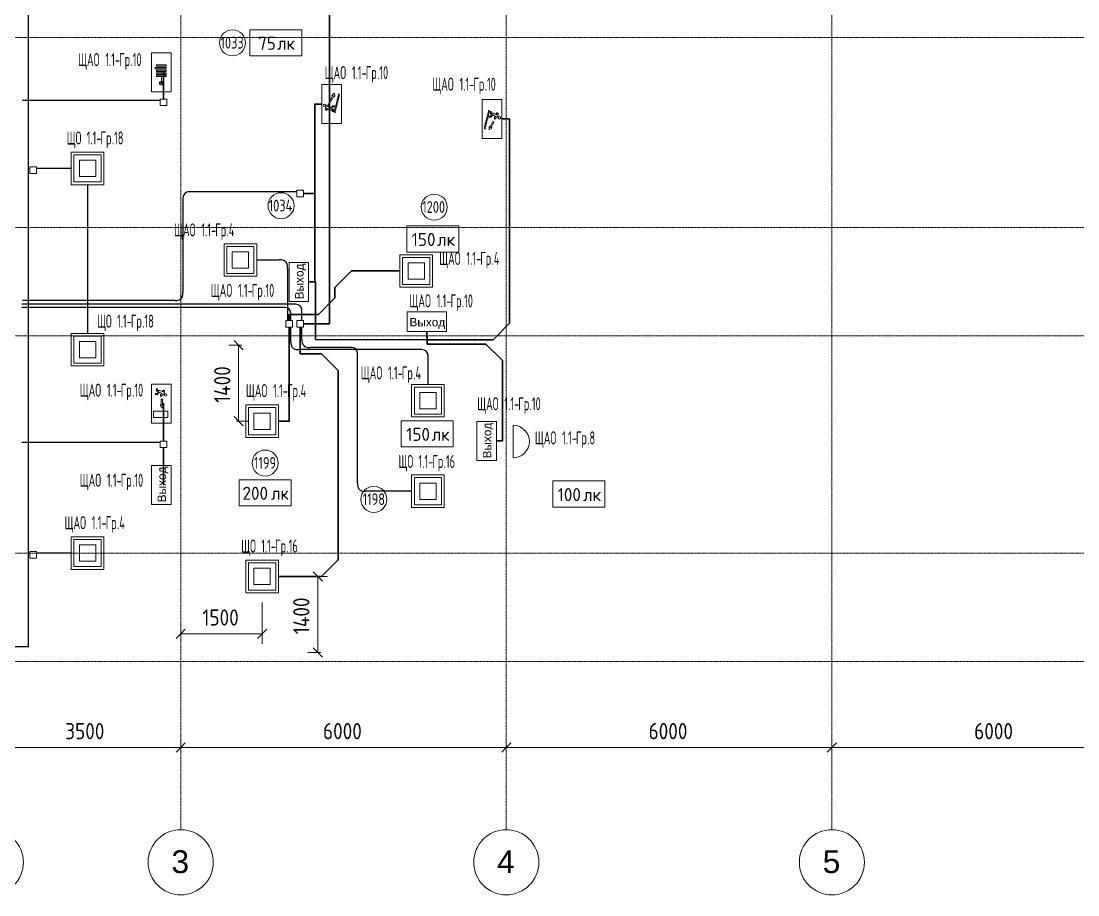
# Model space of a CAD drawing. Header units: millimetres. Extents: x -4730 to 98194, y -4296 to 93388.
# Drawn here: x 6559 to 26033, y -4296 to 11800 of the extents above; entities that cross this region are included whole.
import ezdxf

# ---------------------------------------------------------------- set-up
doc = ezdxf.new("R2010")
doc.units = ezdxf.units.MM
doc.linetypes.add('Линия сетки', pattern=[22.225, 12.7, -3.175, 3.175, -3.175])
for name, color, linetype, lineweight, true_color in [('Кабельные лотки', 5, 'Continuous', 25, 0x0000ff), ('Короба', 7, 'Continuous', 25, 0x008000), ('Линии', 7, 'Continuous', 9, 0x00a600), ('Соединительные детали коробов', 7, 'Continuous', 25, 0x008000), ('Типовые аннотации', 5, 'Continuous', 18, 0x0000ff)]:
    doc.layers.add(name, color=color, linetype=linetype, lineweight=lineweight, true_color=true_color)
for name, color, linetype, lineweight in [('Марки помещений', 7, 'Continuous', 9), ('Марки силовых электроприборов', 7, 'Continuous', 9), ('Оси', 7, 'Continuous', 9), ('Провода', 7, 'Continuous', 35), ('Размеры', 7, 'Continuous', 9), ('Размеры-120', 7, 'Continuous', 9), ('Текстовые примечания', 7, 'Continuous', 9)]:
    doc.layers.add(name, color=color, linetype=linetype, lineweight=lineweight)
doc.styles.add('Arial', font='arial.ttf', dxfattribs={"height": 156})
doc.styles.add('Arial_1', font='arial.ttf', dxfattribs={"height": 420})
doc.styles.add('GOST Common', font='GOST_Common.ttf', dxfattribs={"width": 0.6, "height": 240})
doc.styles.add('GOST Common_1', font='GOST_Common.ttf', dxfattribs={"width": 0.9, "height": 300})
doc.styles.add('GOST Common_2', font='GOST_Common.ttf', dxfattribs={"height": 240})
doc.styles.add('GOST Common_3', font='GOST_Common.ttf', dxfattribs={"width": 0.8, "height": 216})
doc.dimstyles.new('ADSK_Проверочный', dxfattribs={"dimscale": 304.8, "dimtxt": 301.714499, "dimasz": 0.556693, "dimexe": 0.590551, "dimexo": 0.590551, "dimgap": 0.19685, "dimtad": 1, "dimdec": 3, "dimrnd": 0.001, "dimdsep": 46, "dimtxsty": 'GOST Common_1', "dimblk1": 'OBLIQUE', "dimblk2": 'OBLIQUE', "dimsah": 1, "dimcen": 0.09, "dimazin": 0, "dimtfac": 1, "dimtdec": 4, "dimtix": 1, "dimtmove": 0, "dimatfit": 3, "dimfxl": 1, "dimtvp": 1, "dimtolj": 1, "dimtzin": 0, "dimarcsym": 2})

# ---------------------------------------------------------------- blocks, each defined once
blk = doc.blocks.new('M_Короб_ отвод - Плоский торец - ПВХ - Стандартная-2386742-1-й этаж')
at = {"layer": 'Соединительные детали коробов'}
for p, q in [((0, 111.95), (0, 150.05)), ((-150.05, 0), (-111.95, 0))]:
    blk.add_line(p, q, dxfattribs=at)
blk.add_arc((-111.95, 111.95), 111.95, 270, 0, dxfattribs=at)
blk = doc.blocks.new('Ось сетки - Заголовок сетки - Окружность 5 мм-1145995-1-й этаж')
at = {"layer": 'Оси'}
blk.add_circle((0, 0), 5, dxfattribs=at)
blk = doc.blocks.new('DIMBLOCK2-1-й этаж')
at = {"layer": 'Размеры-120'}
for p, q in [((6000, -1642), (6000, -1402)), ((6000, -1582), (6085, -1497)), ((9500, -1642), (9500, -1402)), ((9500, -1582), (9585, -1497)), ((6000, -1582), (5915, -1667)), ((6000, -1582), (9500, -1582)), ((6000, -1582), (6000, -1642)), ((9500, -1582), (9415, -1667)), ((9500, -1582), (9500, -1642))]:
    blk.add_line(p, q, dxfattribs=at)
at = {"layer": 'Размеры-120', "color": 0, "insert": (7372, -1130), "char_height": 300, "width": 908.21, "attachment_point": 1, "line_spacing_factor": 1.022761, "style": 'GOST Common_1'}
blk.add_mtext('3500', dxfattribs=at)
blk = doc.blocks.new('_Oblique')
at = {"color": 0, "linetype": 'ByBlock', "lineweight": -2}
blk.add_line((-0.5, -0.5), (0.5, 0.5), dxfattribs=at)
blk = doc.blocks.new('DIMBLOCK3-1-й этаж')
at = {"layer": 'Размеры-120'}
for p, q in [((9500, -1642), (9500, -1402)), ((9500, -1582), (9585, -1497)), ((15500, -1642), (15500, -1402)), ((15500, -1582), (15585, -1497)), ((9500, -1582), (9415, -1667)), ((9500, -1582), (15500, -1582)), ((9500, -1582), (9500, -1642)), ((15500, -1582), (15415, -1667)), ((15500, -1582), (15500, -1642))]:
    blk.add_line(p, q, dxfattribs=at)
at = {"layer": 'Размеры-120', "color": 0, "insert": (12122, -1130), "char_height": 300, "width": 908.21, "attachment_point": 1, "line_spacing_factor": 1.022761, "style": 'GOST Common_1'}
blk.add_mtext('6000', dxfattribs=at)
blk = doc.blocks.new('DIMBLOCK4-1-й этаж')
at = {"layer": 'Размеры-120'}
for p, q in [((15500, -1642), (15500, -1402)), ((15500, -1582), (15585, -1497)), ((21500, -1642), (21500, -1402)), ((21500, -1582), (21585, -1497)), ((15500, -1582), (15415, -1667)), ((15500, -1582), (21500, -1582)), ((15500, -1582), (15500, -1642)), ((21500, -1582), (21415, -1667)), ((21500, -1582), (21500, -1642))]:
    blk.add_line(p, q, dxfattribs=at)
at = {"layer": 'Размеры-120', "color": 0, "insert": (18122, -1130), "char_height": 300, "width": 908.21, "attachment_point": 1, "line_spacing_factor": 1.022761, "style": 'GOST Common_1'}
blk.add_mtext('6000', dxfattribs=at)
blk = doc.blocks.new('DIMBLOCK5-1-й этаж')
at = {"layer": 'Размеры-120'}
for p, q in [((21500, -1642), (21500, -1402)), ((21500, -1582), (21585, -1497)), ((27500, -1642), (27500, -1402)), ((27500, -1582), (27585, -1497)), ((21500, -1582), (21415, -1667)), ((21500, -1582), (27500, -1582)), ((21500, -1582), (21500, -1642)), ((27500, -1582), (27415, -1667)), ((27500, -1582), (27500, -1642))]:
    blk.add_line(p, q, dxfattribs=at)
at = {"layer": 'Размеры-120', "color": 0, "insert": (24122, -1130), "char_height": 300, "width": 908.21, "attachment_point": 1, "line_spacing_factor": 1.022761, "style": 'GOST Common_1'}
blk.add_mtext('6000', dxfattribs=at)
blk = doc.blocks.new('ADSK_Марка_Помещение_1_ГОСТ21-501-2011 - Номер-85995-1-й этаж')
at = {"layer": 'Марки помещений'}
blk.add_circle((0, 0), 2, dxfattribs=at)
blk = doc.blocks.new('DIMBLOCK125-1-й этаж')
at = {"layer": 'Размеры-120'}
for p, q in [((11000, 1092), (11000, 331)), ((11000, 511), (11000, 1092)), ((9500, 451), (9500, 691)), ((9500, 511), (9585, 596)), ((11000, 511), (11085, 596)), ((9500, 511), (9415, 426)), ((9500, 511), (11000, 511)), ((9500, 511), (9500, 451)), ((11000, 511), (10915, 426))]:
    blk.add_line(p, q, dxfattribs=at)
at = {"layer": 'Размеры-120', "color": 0, "insert": (9900, 963), "char_height": 300, "width": 840.71, "attachment_point": 1, "line_spacing_factor": 1.022761, "style": 'GOST Common_1'}
blk.add_mtext('1500', dxfattribs=at)
blk = doc.blocks.new('DIMBLOCK126-1-й этаж')
at = {"layer": 'Размеры-120'}
for p, q in [((10567, 5830), (10482, 5915)), ((10627, 5830), (10387, 5830)), ((10567, 4430), (10567, 5830)), ((10567, 5830), (10651, 5745)), ((10567, 5830), (10627, 5830)), ((10567, 4430), (10482, 4515)), ((10525, 4430), (10747, 4430)), ((10567, 4430), (10525, 4430)), ((10567, 4430), (10651, 4345))]:
    blk.add_line(p, q, dxfattribs=at)
at = {"layer": 'Размеры-120', "color": 0, "insert": (10115, 4767), "char_height": 300, "width": 871.39, "attachment_point": 1, "rotation": 90, "line_spacing_factor": 1.022761, "style": 'GOST Common_1'}
blk.add_mtext('1400', dxfattribs=at)
blk = doc.blocks.new('DIMBLOCK127-1-й этаж')
at = {"layer": 'Размеры-120'}
for p, q in [((11480, 1570), (12205, 1570)), ((12025, 1570), (11480, 1570)), ((12025, 1570), (11940, 1655)), ((12025, 170), (12025, 1570)), ((12025, 1570), (12110, 1485)), ((12025, 170), (11940, 255)), ((12085, 170), (11845, 170)), ((12025, 170), (12110, 85)), ((12025, 170), (12085, 170))]:
    blk.add_line(p, q, dxfattribs=at)
at = {"layer": 'Размеры-120', "color": 0, "insert": (11573, 507), "char_height": 300, "width": 871.39, "attachment_point": 1, "rotation": 90, "line_spacing_factor": 1.022761, "style": 'GOST Common_1'}
blk.add_mtext('1400', dxfattribs=at)
blk = doc.blocks.new('Морка помещения_освещённость_ - Морка помещения_освещённость_-1484368-1-й этаж')
at = {"layer": 'Марки помещений', "color": 190, "true_color": 0x8000ff}
for p, q in [((-4, 0), (-4, 4)), ((-4, 4), (4, 4)), ((4, 4), (4, 0)), ((4, 0), (-4, 0))]:
    blk.add_line(p, q, dxfattribs=at)

msp = doc.modelspace()

# ---------------------------------------------------------------- linework, layer by layer
at = {"layer": 'Кабельные лотки'}
for p, q in [((6695.0021, 278.1437), (6695.0021, 43288.1437)), ((6395.0021, 278.1437), (6695.0021, 278.1437))]:
    msp.add_line(p, q, dxfattribs=at)
at = {"layer": 'Короба'}
for p, q in [((9122.9094, 10335.1125), (6582.9094, 10335.1125)), ((7487.5, 9087.0899), (6840.798, 9087.0899)), ((7785, 8789.5899), (7785, 6044.5899)), ((11641.9998, 8656.5406), (9692.0498, 8656.5406)), ((9541.9998, 8506.4906), (9541.9998, 6806.5906)), ((10899.764, 7400), (11318.45, 7400)), ((11468.5, 7249.95), (11468.5, 6285.0406)), ((9391.9498, 6656.5406), (6582.9094, 6656.5406)), ((11583.4498, 6585.0406), (6573.4998, 6585.0406)), ((11381.45, 6525.0406), (6573.4998, 6525.0406)), ((11733.4998, 6285.0406), (11733.4998, 6434.9906)), ((11531.5, 6285.0406), (11531.5, 6374.9906)), ((11531.5, 5900.05), (11531.5, 6165.0406)), ((11733.4998, 5940.05), (11733.4998, 6165.0406)), ((13907.6383, 5750), (11681.55, 5750)), ((12610.1383, 5790), (11883.5498, 5790)), ((12760.1883, 3290.05), (12760.1883, 5639.95)), ((14057.6883, 5105.6798), (14057.6883, 5599.95)), ((9122.9094, 4035.1125), (6573.4998, 4035.1125)), ((13760.1883, 3140), (12910.2383, 3140)), ((7487.5, 2000), (6840.798, 2000))]:
    msp.add_line(p, q, dxfattribs=at)
at = {"layer": 'Линии', "color": 96, "true_color": 0x008000}
for p, q in [((16355.4244, 3328.1798), (16355.4244, 2848.1798)), ((17315.4244, 3328.1798), (16355.4244, 3328.1798)), ((17315.4244, 2848.1798), (17315.4244, 3328.1798)), ((16355.4244, 2848.1798), (17315.4244, 2848.1798))]:
    msp.add_line(p, q, dxfattribs=at)
at = {"layer": 'Оси', "linetype": 'Линия сетки'}
for p, q in [((9500, 93388.3703), (9500, -3096.3487)), ((15500, 93388.3703), (15500, -3096.3487)), ((21500, 93388.3703), (21500, -3096.3487)), ((98194.2682, 11500), (-3530.0173, 11500)), ((98194.2682, 8000), (-3530.0173, 8000)), ((98194.2682, 6000), (-3530.0173, 6000)), ((98194.2682, 2000), (-3530.0173, 2000)), ((98194.2682, 0), (-3530.0173, 0))]:
    msp.add_line(p, q, dxfattribs=at)
at = {"layer": 'Провода'}
msp.add_line((15416.7452, 9997.2789), (15542.5943, 10000), dxfattribs=at)
at = {"layer": 'Провода', "flags": 128}
for points in [[(13540, 12600), (12547.064, 12600), (12242.264, 12295.2), (12242.264, 6225.0426), (11761.9998, 6225.0408)], [(9182.9089, 10363.6125), (9182.9046, 10860), (9182.9046, 10494.9821)], [(12103.2548, 10271.9379), (11970, 10271.9379), (11970, 8625.0426), (11761.9998, 8625.041)], [(14037.6924, 6083.2548), (14040, 5930), (15255.2, 5930), (15560, 6234.8), (15560, 10000), (15416.7452, 9997.2219)], [(11856.7452, 6998.0621), (11970, 7000), (11970, 8625.0426), (11761.9998, 8625.041)], [(13540, 7197.0899), (12647.064, 7197.0899), (12342.264, 6892.2899), (12342.264, 6701.8899), (12037.464, 6397.0899), (11499.9952, 6397.0899), (11499.9983, 6285.0406)], [(11980.8114, 5934.8406), (11980.8114, 7000), (11856.7452, 6997.9526)], [(11300, 1570), (12097.464, 1570), (12402.264, 1874.8), (12402.264, 5365.2), (12097.464, 5670), (11702.264, 5670), (11702.0284, 6165.0406)], [(11300, 4430), (11499.9952, 4430), (11499.9998, 6165.0406)], [(14037.6924, 6083.2548), (14040, 5930), (11980.8114, 5934.8406)], [(15316.7452, 4066.2419), (15430, 4068.1798), (15430, 5545.2), (15125.2, 5850), (14040, 5850), (14036.732, 6083.2548)], [(9182.909, 4063.6125), (9182.9046, 4760), (9182.9046, 4394.9821)], [(9182.909, 3943.6125), (9182.9046, 3260), (9182.9046, 3614.982)]]:
    msp.add_lwpolyline(points, dxfattribs=at)
at = {"layer": 'Типовые аннотации', "color": 1, "true_color": 0xff0000}
for p, q in [((8961.7452, 11214.9821), (9321.7452, 11214.9821)), ((8961.7452, 10494.9821), (8961.7452, 11214.9821)), ((9321.7452, 11214.9821), (9321.7452, 10494.9821)), ((9030.847, 10921.8665), (9030.847, 10945.8665)), ((9030.847, 10945.8665), (9234.847, 10945.8665)), ((9234.847, 10921.8665), (9030.847, 10921.8665)), ((9054.847, 10969.8665), (9054.847, 10993.8665)), ((9054.847, 10993.8665), (9234.847, 10993.8665)), ((9234.847, 10969.8665), (9054.847, 10969.8665)), ((9234.847, 10993.8665), (9234.847, 10969.8665)), ((9234.847, 10945.8665), (9234.847, 10921.8665)), ((9054.847, 10873.8665), (9054.847, 10897.8665)), ((9054.847, 10897.8665), (9234.847, 10897.8665)), ((9234.847, 10873.8665), (9054.847, 10873.8665)), ((9054.847, 10825.8665), (9054.847, 10849.8665)), ((9054.847, 10849.8665), (9234.847, 10849.8665)), ((9234.847, 10825.8665), (9054.847, 10825.8665)), ((9054.847, 10777.8665), (9054.847, 10801.8665)), ((9054.847, 10801.8665), (9234.847, 10801.8665)), ((9234.847, 10777.8665), (9054.847, 10777.8665)), ((9144.847, 10777.8665), (9144.847, 10657.8665)), ((9234.847, 10897.8665), (9234.847, 10873.8665)), ((9234.847, 10849.8665), (9234.847, 10825.8665)), ((9234.847, 10801.8665), (9234.847, 10777.8665)), ((9119.3912, 10683.3224), (9144.847, 10657.8665)), ((9119.3912, 10632.4107), (9144.847, 10657.8665)), ((9144.847, 10657.8665), (9170.3029, 10683.3224)), ((9144.847, 10657.8665), (9170.3029, 10632.4107)), ((9321.7452, 10494.9821), (8961.7452, 10494.9821)), ((9122.9094, 10363.6125), (9242.9094, 10363.6125)), ((9122.9094, 10243.6125), (9122.9094, 10363.6125)), ((9242.9094, 10363.6125), (9242.9094, 10243.6125)), ((9242.9094, 10243.6125), (9122.9094, 10243.6125)), ((11641.9998, 8685.0406), (11761.9998, 8685.0406)), ((11641.9998, 8565.0406), (11641.9998, 8685.0406)), ((11761.9998, 8685.0406), (11761.9998, 8565.0406)), ((11761.9998, 8565.0406), (11641.9998, 8565.0406)), ((10300, 7700), (10900, 7700)), ((10300, 7100), (10300, 7700)), ((10350, 7650), (10850, 7650)), ((10350, 7150), (10350, 7650)), ((10850, 7650), (10850, 7150)), ((10900, 7700), (10900, 7100)), ((10450, 7550), (10450, 7250)), ((10750, 7550), (10450, 7550)), ((10750, 7250), (10750, 7550)), ((13540, 7497.0899), (14140, 7497.0899)), ((13540, 6897.0899), (13540, 7497.0899)), ((13590, 7447.0899), (14090, 7447.0899)), ((13590, 6947.0899), (13590, 7447.0899)), ((14090, 7447.0899), (14090, 6947.0899)), ((14140, 7497.0899), (14140, 6897.0899)), ((10450, 7250), (10750, 7250)), ((13690, 7347.0899), (13690, 7047.0899)), ((13990, 7347.0899), (13690, 7347.0899)), ((13990, 7047.0899), (13990, 7347.0899)), ((10900, 7100), (10300, 7100)), ((10850, 7150), (10350, 7150)), ((13690, 7047.0899), (13990, 7047.0899)), ((14140, 6897.0899), (13540, 6897.0899)), ((14090, 6947.0899), (13590, 6947.0899)), ((11440, 6285.0406), (11560, 6285.0406)), ((11440, 6165.0406), (11440, 6285.0406)), ((11560, 6285.0406), (11560, 6165.0406)), ((11560, 6165.0406), (11440, 6165.0406)), ((13755.4244, 5108.1798), (14355.4244, 5108.1798)), ((13755.4244, 4508.1798), (13755.4244, 5108.1798)), ((14355.4244, 5108.1798), (14355.4244, 4508.1798)), ((13805.4244, 5058.1798), (14305.4244, 5058.1798)), ((13805.4244, 4558.1798), (13805.4244, 5058.1798)), ((13905.4244, 4958.1798), (13905.4244, 4658.1798)), ((14205.4244, 4958.1798), (13905.4244, 4958.1798)), ((14205.4244, 4658.1798), (14205.4244, 4958.1798)), ((14305.4244, 5058.1798), (14305.4244, 4558.1798)), ((10700, 4730), (11300, 4730)), ((10700, 4130), (10700, 4730)), ((10750, 4680), (11250, 4680)), ((10750, 4180), (10750, 4680)), ((11250, 4680), (11250, 4180)), ((11300, 4730), (11300, 4130)), ((10850, 4580), (10850, 4280)), ((11150, 4580), (10850, 4580)), ((11150, 4280), (11150, 4580)), ((14355.4244, 4508.1798), (13755.4244, 4508.1798)), ((14305.4244, 4558.1798), (13805.4244, 4558.1798)), ((13905.4244, 4658.1798), (14205.4244, 4658.1798)), ((15625, 4355), (15625, 3755)), ((11300, 4130), (10700, 4130)), ((11250, 4180), (10750, 4180)), ((10850, 4280), (11150, 4280)), ((9122.9094, 4063.6125), (9242.9094, 4063.6125)), ((9122.9094, 3943.6125), (9122.9094, 4063.6125)), ((9242.9094, 3943.6125), (9122.9094, 3943.6125)), ((9242.9094, 4063.6125), (9242.9094, 3943.6125)), ((7482.736, 2300), (8082.736, 2300)), ((7482.736, 1700), (7482.736, 2300)), ((7532.736, 2250), (8032.736, 2250)), ((7532.736, 1750), (7532.736, 2250)), ((7632.736, 2150), (7632.736, 1850)), ((7932.736, 2150), (7632.736, 2150)), ((7932.736, 1850), (7932.736, 2150)), ((8032.736, 2250), (8032.736, 1750)), ((8082.736, 2300), (8082.736, 1700)), ((6720.798, 2028.5), (6840.798, 2028.5)), ((6720.798, 1908.5), (6720.798, 2028.5)), ((6840.798, 2028.5), (6840.798, 1908.5)), ((6840.798, 1908.5), (6720.798, 1908.5)), ((7632.736, 1850), (7932.736, 1850)), ((8082.736, 1700), (7482.736, 1700)), ((8032.736, 1750), (7532.736, 1750))]:
    msp.add_line(p, q, dxfattribs=at)
at = {"layer": 'Типовые аннотации', "color": 96, "true_color": 0x008000}
for p, q in [((12103.2548, 9915.0179), (12103.2548, 10635.0179)), ((12103.2548, 10635.0179), (12463.2548, 10635.0179)), ((12463.2548, 10635.0179), (12463.2548, 9915.0179)), ((12304.2427, 10438.4923), (12248.2243, 10332.3701)), ((12248.2243, 10332.3701), (12269.4487, 10321.1664)), ((12269.4487, 10321.1664), (12325.4671, 10427.2887)), ((12295.1315, 10446.9377), (12283.9278, 10425.7133)), ((12283.9278, 10425.7133), (12304.2427, 10438.4923)), ((12335.7613, 10472.4959), (12295.1315, 10446.9377)), ((12325.4671, 10427.2887), (12326.3767, 10403.3059)), ((12326.3767, 10403.3059), (12337.5804, 10424.5304)), ((12337.5804, 10424.5304), (12335.7613, 10472.4959)), ((12383.4762, 10363.0795), (12383.4762, 10315.0795)), ((12395.4762, 10411.0795), (12395.4762, 10363.0795)), ((12395.4762, 10303.0795), (12395.4762, 10351.0795)), ((12407.4762, 10459.0795), (12407.4762, 10411.0795)), ((12407.4762, 10351.0795), (12407.4762, 10399.0795)), ((12419.4762, 10399.0795), (12419.4762, 10459.0795)), ((15056.7452, 10354.9821), (15416.7452, 10354.9821)), ((15056.7452, 9634.9821), (15056.7452, 10354.9821)), ((15416.7452, 10354.9821), (15416.7452, 9634.9821)), ((12167.8076, 10209.4487), (12191.8076, 10251.0179)), ((12167.8076, 10173.4487), (12167.8076, 10209.4487)), ((12198.9845, 10155.4487), (12167.8076, 10173.4487)), ((12248.1614, 10163.0564), (12185.8076, 10199.0564)), ((12185.8076, 10183.841), (12207.9845, 10171.0371)), ((12191.8076, 10251.0179), (12221.8076, 10251.0179)), ((12205.4153, 10233.0179), (12267.7691, 10197.0179)), ((12221.8076, 10251.0179), (12221.8076, 10275.0179)), ((12239.8076, 10275.0179), (12239.8076, 10233.0179)), ((12296.1614, 10163.0564), (12248.1614, 10163.0564)), ((12267.7691, 10197.0179), (12291.7691, 10238.5871)), ((12302.1614, 10220.5871), (12279.3384, 10181.0564)), ((12279.3384, 10181.0564), (12314.1614, 10181.0564)), ((12291.7691, 10238.5871), (12339.7691, 10238.5871)), ((12296.1614, 10127.0564), (12296.1614, 10163.0564)), ((12339.7691, 10220.5871), (12302.1614, 10220.5871)), ((12314.1614, 10181.0564), (12314.1614, 10127.0564)), ((12335.4762, 10171.0795), (12335.4762, 10111.0795)), ((12347.4762, 10219.0795), (12347.4762, 10171.0795)), ((12347.4762, 10111.0795), (12347.4762, 10159.0795)), ((12359.4762, 10267.0795), (12359.4762, 10219.0795)), ((12359.4762, 10159.0795), (12359.4762, 10207.0795)), ((12371.4762, 10315.0795), (12371.4762, 10267.0795)), ((12371.4762, 10207.0795), (12371.4762, 10255.0795)), ((12383.4762, 10255.0795), (12383.4762, 10303.0795)), ((15172.5238, 10158.9204), (15172.5238, 10110.9204)), ((15184.5238, 10098.9204), (15184.5238, 10158.9204)), ((15205.8386, 10088.9436), (15205.8386, 10142.9436)), ((15223.8386, 10142.9436), (15223.8386, 10106.9436)), ((15124.5238, 9966.9204), (15124.5238, 9918.9204)), ((15136.5238, 10014.9204), (15136.5238, 9966.9204)), ((15136.5238, 9906.9204), (15136.5238, 9954.9204)), ((15148.5238, 10062.9204), (15148.5238, 10014.9204)), ((15148.5238, 9954.9204), (15148.5238, 10002.9204)), ((15160.5238, 10110.9204), (15160.5238, 10062.9204)), ((15160.5238, 10002.9204), (15160.5238, 10050.9204)), ((15172.5238, 10050.9204), (15172.5238, 10098.9204)), ((15180.2309, 10049.4129), (15217.8386, 10049.4129)), ((15228.2309, 10031.4129), (15180.2309, 10031.4129)), ((15250.5513, 9948.8336), (15194.5328, 9842.7113)), ((15240.6616, 10088.9436), (15205.8386, 10088.9436)), ((15215.7573, 9831.5076), (15271.7757, 9937.6299)), ((15217.8386, 10049.4129), (15240.6616, 10088.9436)), ((15223.8386, 10106.9436), (15271.8386, 10106.9436)), ((15252.2309, 10072.9821), (15228.2309, 10031.4129)), ((15271.7757, 9937.6299), (15250.5513, 9948.8336)), ((15314.5847, 10036.9821), (15252.2309, 10072.9821)), ((15271.8386, 10106.9436), (15334.1924, 10070.9436)), ((15280.1924, 9994.9821), (15280.1924, 10036.9821)), ((15328.1924, 10018.9821), (15298.1924, 10018.9821)), ((15298.1924, 10018.9821), (15298.1924, 9994.9821)), ((15334.1924, 10086.159), (15312.0155, 10098.9628)), ((15321.0155, 10114.5513), (15352.1924, 10096.5513)), ((15352.1924, 10060.5513), (15328.1924, 10018.9821)), ((15352.1924, 10096.5513), (15352.1924, 10060.5513)), ((12463.2548, 9915.0179), (12103.2548, 9915.0179)), ((15100.5238, 9870.9204), (15100.5238, 9810.9204)), ((15112.5238, 9918.9204), (15112.5238, 9870.9204)), ((15112.5238, 9810.9204), (15112.5238, 9858.9204)), ((15124.5238, 9858.9204), (15124.5238, 9906.9204)), ((15193.6233, 9866.6941), (15182.4196, 9845.4696)), ((15182.4196, 9845.4696), (15184.2387, 9797.5041)), ((15184.2387, 9797.5041), (15224.8685, 9823.0623)), ((15194.5328, 9842.7113), (15193.6233, 9866.6941)), ((15236.0722, 9844.2867), (15215.7573, 9831.5076)), ((15224.8685, 9823.0623), (15236.0722, 9844.2867)), ((15416.7452, 9634.9821), (15056.7452, 9634.9821)), ((11496.7452, 7354.9821), (11856.7452, 7354.9821)), ((11496.7452, 6634.9821), (11496.7452, 7354.9821)), ((11856.7452, 7354.9821), (11856.7452, 6634.9821)), ((11856.7452, 6634.9821), (11496.7452, 6634.9821)), ((13674.9821, 6083.2548), (13674.9821, 6443.2548)), ((13674.9821, 6443.2548), (14394.9821, 6443.2548)), ((14394.9821, 6443.2548), (14394.9821, 6083.2548)), ((14394.9821, 6083.2548), (13674.9821, 6083.2548)), ((8961.7452, 5114.9821), (9321.7452, 5114.9821)), ((8961.7452, 4394.9821), (8961.7452, 5114.9821)), ((9321.7452, 5114.9821), (9321.7452, 4394.9821)), ((9030.0202, 4940.733), (9067.6279, 4940.733)), ((9078.0202, 4922.733), (9030.0202, 4922.733)), ((9055.6279, 4980.2637), (9055.6279, 5034.2637)), ((9090.4509, 4980.2637), (9055.6279, 4980.2637)), ((9067.6279, 4940.733), (9090.4509, 4980.2637)), ((9073.6279, 5034.2637), (9073.6279, 4998.2637)), ((9073.6279, 4998.2637), (9121.6279, 4998.2637)), ((9102.0202, 4964.3022), (9078.0202, 4922.733)), ((9164.374, 4928.3022), (9102.0202, 4964.3022)), ((9121.6279, 4998.2637), (9183.9817, 4962.2637)), ((9129.9817, 4886.3022), (9129.9817, 4928.3022)), ((9177.9817, 4910.3022), (9147.9817, 4910.3022)), ((9147.9817, 4910.3022), (9147.9817, 4886.3022)), ((9183.9817, 4977.4791), (9161.8048, 4990.2829)), ((9170.8048, 5005.8714), (9201.9817, 4987.8714)), ((9201.9817, 4951.8714), (9177.9817, 4910.3022)), ((9201.9817, 4987.8714), (9201.9817, 4951.8714)), ((9139.7977, 4714.461), (9127.7977, 4735.2456)), ((9127.7977, 4735.2456), (9127.7977, 4711.2456)), ((9127.7977, 4711.2456), (9151.7977, 4669.6764)), ((9163.7977, 4834.461), (9139.7977, 4834.461)), ((9139.7977, 4834.461), (9139.7977, 4714.461)), ((9151.7977, 4669.6764), (9175.7977, 4711.2456)), ((9163.7977, 4714.461), (9163.7977, 4834.461)), ((9175.7977, 4735.2456), (9163.7977, 4714.461)), ((9175.7977, 4711.2456), (9175.7977, 4735.2456)), ((9259.594, 4616.359), (8995.594, 4616.359)), ((8995.594, 4616.359), (8995.594, 4496.359)), ((8995.594, 4496.359), (9259.594, 4496.359)), ((9259.594, 4496.359), (9259.594, 4616.359)), ((9321.7452, 4394.9821), (8961.7452, 4394.9821)), ((14956.7452, 4423.1619), (15316.7452, 4423.1619)), ((14956.7452, 3703.1619), (14956.7452, 4423.1619)), ((15316.7452, 4423.1619), (15316.7452, 3703.1619)), ((15316.7452, 3703.1619), (14956.7452, 3703.1619)), ((8961.7452, 3614.982), (9321.7452, 3614.982)), ((8961.7452, 2894.982), (8961.7452, 3614.982)), ((9321.7452, 3614.982), (9321.7452, 2894.982)), ((9321.7452, 2894.982), (8961.7452, 2894.982))]:
    msp.add_line(p, q, dxfattribs=at)
at = {"layer": 'Типовые аннотации'}
for p, q in [((7482.736, 9387.0899), (8082.736, 9387.0899)), ((7482.736, 8787.0899), (7482.736, 9387.0899)), ((8082.736, 9387.0899), (8082.736, 8787.0899)), ((7532.736, 9337.0899), (8032.736, 9337.0899)), ((7532.736, 8837.0899), (7532.736, 9337.0899)), ((7632.736, 9237.0899), (7632.736, 8937.0899)), ((7932.736, 9237.0899), (7632.736, 9237.0899)), ((7932.736, 8937.0899), (7932.736, 9237.0899)), ((8032.736, 9337.0899), (8032.736, 8837.0899)), ((8082.736, 8787.0899), (7482.736, 8787.0899)), ((8032.736, 8837.0899), (7532.736, 8837.0899)), ((7632.736, 8937.0899), (7932.736, 8937.0899)), ((7482.736, 6047.0899), (8082.736, 6047.0899)), ((7482.736, 5447.0899), (7482.736, 6047.0899)), ((8082.736, 6047.0899), (8082.736, 5447.0899)), ((7532.736, 5997.0899), (8032.736, 5997.0899)), ((7532.736, 5497.0899), (7532.736, 5997.0899)), ((7632.736, 5897.0899), (7632.736, 5597.0899)), ((7932.736, 5897.0899), (7632.736, 5897.0899)), ((7932.736, 5597.0899), (7932.736, 5897.0899)), ((8032.736, 5997.0899), (8032.736, 5497.0899)), ((8032.736, 5497.0899), (7532.736, 5497.0899)), ((7632.736, 5597.0899), (7932.736, 5597.0899)), ((8082.736, 5447.0899), (7482.736, 5447.0899)), ((13755.4244, 3440), (14355.4244, 3440)), ((13755.4244, 2840), (13755.4244, 3440)), ((13805.4244, 3390), (14305.4244, 3390)), ((13805.4244, 2890), (13805.4244, 3390)), ((14305.4244, 3390), (14305.4244, 2890)), ((14355.4244, 3440), (14355.4244, 2840)), ((13905.4244, 3290), (13905.4244, 2990)), ((14205.4244, 3290), (13905.4244, 3290)), ((14205.4244, 2990), (14205.4244, 3290)), ((13905.4244, 2990), (14205.4244, 2990)), ((14355.4244, 2840), (13755.4244, 2840)), ((14305.4244, 2890), (13805.4244, 2890)), ((10700, 1870), (11300, 1870)), ((10700, 1270), (10700, 1870)), ((10750, 1820), (11250, 1820)), ((10750, 1320), (10750, 1820)), ((11250, 1820), (11250, 1320)), ((11300, 1870), (11300, 1270)), ((10850, 1720), (10850, 1420)), ((11150, 1720), (10850, 1720)), ((11150, 1420), (11150, 1720)), ((10850, 1420), (11150, 1420)), ((11300, 1270), (10700, 1270)), ((11250, 1320), (10750, 1320))]:
    msp.add_line(p, q, dxfattribs=at)
at = {"layer": 'Типовые аннотации', "color": 16, "true_color": 0x800000}
for p, q in [((6720.798, 9115.5899), (6840.798, 9115.5899)), ((6720.798, 8995.5899), (6720.798, 9115.5899)), ((6840.798, 8995.5899), (6720.798, 8995.5899)), ((6840.798, 9115.5899), (6840.798, 8995.5899)), ((11641.9998, 6285.0406), (11761.9998, 6285.0406)), ((11641.9998, 6165.0406), (11641.9998, 6285.0406)), ((11761.9998, 6285.0406), (11761.9998, 6165.0406)), ((11761.9998, 6165.0406), (11641.9998, 6165.0406))]:
    msp.add_line(p, q, dxfattribs=at)
at = {"layer": 'Типовые аннотации', "color": 1, "true_color": 0xff0000}
msp.add_circle((9144.847, 10657.8665), 36, dxfattribs=at)
at = {"layer": 'Типовые аннотации', "color": 96, "true_color": 0x008000}
for centre in [(12147.2764, 10249.0152), (15372.7236, 10020.9848), (9222.5129, 4912.3049)]:
    msp.add_circle(centre, 24, dxfattribs=at)
at = {"layer": 'Типовые аннотации', "color": 1, "true_color": 0xff0000}
msp.add_arc((15625, 4055), 300, 270, 90, dxfattribs=at)

# ---------------------------------------------------------------- block references
at = {"layer": 'Марки помещений', "xscale": 120, "yscale": 120, "zscale": 120}
for p in [(10454.1447, 11400.2211), (11348.9411, 8399.7014), (14171.9167, 8373.5301), (11055.1243, 3659.1179), (13059.2189, 2990.1827)]:
    msp.add_blockref('ADSK_Марка_Помещение_1_ГОСТ21-501-2011 - Номер-85995-1-й этаж', p, dxfattribs=at)
at = {"layer": 'Марки помещений', "color": 190, "true_color": 0x8000ff, "xscale": 120, "yscale": 120, "zscale": 120}
for p in [(11254.3449, 11160.2211), (14144.8425, 7546.1008), (14043.4454, 3956.1597), (11055.1243, 2870.1137)]:
    msp.add_blockref('Морка помещения_освещённость_ - Морка помещения_освещённость_-1484368-1-й этаж', p, dxfattribs=at)
at = {"layer": 'Оси', "xscale": 120, "yscale": 120, "zscale": 120, "rotation": 180}
for p in [(6000, -3696.3487), (9500, -3696.3487), (15500, -3696.3487), (21500, -3696.3487)]:
    msp.add_blockref('Ось сетки - Заголовок сетки - Окружность 5 мм-1145995-1-й этаж', p, dxfattribs=at)
at = {"layer": 'Соединительные детали коробов'}
for p, rotation in [((9541.9998, 8656.5406), 180), ((11468.5, 7400), 90), ((11531.5, 6525.0406), 90), ((11733.4998, 6585.0406), 90), ((11531.5, 5750), 270), ((11733.4998, 5790), 270), ((12760.1883, 5790), 90), ((14057.6883, 5750), 90), ((12760.1883, 3140), 270)]:
    msp.add_blockref('M_Короб_ отвод - Плоский торец - ПВХ - Стандартная-2386742-1-й этаж', p, dxfattribs=dict(at, rotation=rotation))
msp.add_blockref('M_Короб_ отвод - Плоский торец - ПВХ - Стандартная-2386742-1-й этаж', (9541.9998, 6656.5406), dxfattribs=at)

# ---------------------------------------------------------------- texts
at = {"layer": 'Марки помещений', "char_height": 216, "attachment_point": 1, "style": 'GOST Common_3'}
for s, insert, width in [('1033', (10233.0287, 11511.0083), 546.4302), ('1034', (11121.1052, 8510.4886), 561.8226), ('1200', (13950.8008, 8484.3173), 546.4302), ('1199', (10849.8483, 3769.9051), 507.9492), ('1198', (12853.9429, 3100.9699), 507.9492)]:
    msp.add_mtext(s, dxfattribs=dict(at, insert=insert, width=width))
at = {"layer": 'Марки помещений', "color": 190, "true_color": 0x8000ff, "char_height": 240, "attachment_point": 1, "style": 'GOST Common_2'}
for s, insert, width in [('75', (10925.861, 11511.9331), 423.291), ('лк', (11275.111, 11511.9331), 413.67075), ('150', (13756.9586, 7897.8128), 567.59475), ('лк', (14225.2711, 7897.8128), 413.67075), ('150', (13655.5616, 4307.8716), 567.59475), ('лк', (14123.8741, 4307.8716), 413.67075), ('200', (10639.0404, 3221.8256), 634.9365), ('лк', (11162.9154, 3221.8256), 413.67075)]:
    msp.add_mtext(s, dxfattribs=dict(at, insert=insert, width=width))
at = {"layer": 'Марки силовых электроприборов', "char_height": 240, "attachment_point": 1, "style": 'GOST Common'}
for s, insert, width in [('ЩАО', (7608.3043, 11211.3609), 502.17705), (' 1.1-', (8022.6418, 11211.3609), 415.5948), ('Гр', (8365.5418, 11211.3609), 253.9746), ('.10', (8575.0918, 11211.3609), 265.5189), ('ЩАО', (12152.7866, 10971.5296), 502.17705), (' 1.1-', (12567.1241, 10971.5296), 415.5948), ('Гр', (12910.0241, 10971.5296), 253.9746), ('.10', (13119.5741, 10971.5296), 265.5189), ('ЩАО', (14136.376, 10758.6875), 502.17705), (' 1.1-', (14550.7135, 10758.6875), 415.5948), ('Гр', (14893.6135, 10758.6875), 253.9746), ('.10', (15103.1635, 10758.6875), 265.5189), ('ЩО', (7398.2614, 9767.2723), 340.55685), (' 1.1-', (7679.2489, 9767.2723), 415.5948), ('Гр', (8022.1489, 9767.2723), 253.9746), ('.18', (8231.6989, 9767.2723), 265.5189), ('ЩАО', (9378.4451, 8073.3728), 502.17705), (' 1.1-', (9792.7826, 8073.3728), 415.5948), ('Гр', (10135.6826, 8073.3728), 253.9746), ('.4', (10345.2326, 8073.3728), 196.2531), ('ЩАО', (14262.89, 7548.6212), 502.17705), (' 1.1-', (14677.2275, 7548.6212), 415.5948), ('Гр', (15020.1275, 7548.6212), 253.9746), ('.4', (15229.6775, 7548.6212), 196.2531), ('ЩАО', (10053.4156, 6958.9011), 502.17705), (' 1.1-', (10467.7531, 6958.9011), 415.5948), ('Гр', (10810.6531, 6958.9011), 253.9746), ('.10', (11020.2031, 6958.9011), 265.5189), ('ЩАО', (13715.1517, 6767.1263), 502.17705), (' 1.1-', (14129.4892, 6767.1263), 415.5948), ('Гр', (14472.3892, 6767.1263), 253.9746), ('.10', (14681.9392, 6767.1263), 265.5189), ('ЩО', (7957.4365, 6393.0502), 340.55685), (' 1.1-', (8238.424, 6393.0502), 415.5948), ('Гр', (8581.324, 6393.0502), 253.9746), ('.18', (8790.874, 6393.0502), 265.5189), ('ЩАО', (12817.9, 5440.1824), 502.17705), (' 1.1-', (13232.2375, 5440.1824), 415.5948), ('Гр', (13575.1375, 5440.1824), 253.9746), ('.4', (13784.6875, 5440.1824), 196.2531), ('ЩАО', (7638.2214, 5121.2432), 502.17705), (' 1.1-', (8052.5589, 5121.2432), 415.5948), ('Гр', (8395.4589, 5121.2432), 253.9746), ('.10', (8605.0089, 5121.2432), 265.5189), ('ЩАО', (10701.3614, 5112.7222), 502.17705), (' 1.1-', (11115.6989, 5112.7222), 415.5948), ('Гр', (11458.5989, 5112.7222), 253.9746), ('.4', (11668.1489, 5112.7222), 196.2531), ('ЩАО', (14963.5653, 4870.8851), 502.17705), (' 1.1-', (15377.9028, 4870.8851), 415.5948), ('Гр', (15720.8028, 4870.8851), 253.9746), ('.10', (15930.3528, 4870.8851), 265.5189), ('ЩАО', (16026.0383, 4243.1722), 502.17705), (' 1.1-', (16440.3758, 4243.1722), 415.5948), ('Гр', (16783.2758, 4243.1722), 253.9746), ('.8', (16992.8258, 4243.1722), 178.93665), ('ЩО', (13512.7897, 3807.6259), 340.55685), (' 1.1-', (13793.7772, 3807.6259), 415.5948), ('Гр', (14136.6772, 3807.6259), 253.9746), ('.16', (14346.2272, 3807.6259), 265.5189), ('ЩАО', (7638.2214, 3461.6773), 502.17705), (' 1.1-', (8052.5589, 3461.6773), 415.5948), ('Гр', (8395.4589, 3461.6773), 253.9746), ('.10', (8605.0089, 3461.6773), 265.5189), ('ЩАО', (7360.1014, 2680.1824), 502.17705), (' 1.1-', (7774.4389, 2680.1824), 415.5948), ('Гр', (8117.3389, 2680.1824), 253.9746), ('.4', (8326.8889, 2680.1824), 196.2531), ('ЩО', (10615.5253, 2250.1824), 340.55685), (' 1.1-', (10896.5128, 2250.1824), 415.5948), ('Гр', (11239.4128, 2250.1824), 253.9746), ('.16', (11448.9628, 2250.1824), 265.5189)]:
    msp.add_mtext(s, dxfattribs=dict(at, insert=insert, width=width))
at = {"layer": 'Оси', "char_height": 420, "width": 404.0505, "attachment_point": 1, "style": 'Arial_1'}
for s, insert in [('\\fArial|b0|i0|c204|p34|;3', (9329.1465, -3475.6658)), ('\\fArial|b0|i0|c204|p34|;4', (15329.1465, -3475.6658)), ('\\fArial|b0|i0|c204|p34|;5', (21329.1465, -3475.6658))]:
    msp.add_mtext(s, dxfattribs=dict(at, insert=insert))
at = {"layer": 'Текстовые примечания', "color": 96, "true_color": 0x008000, "char_height": 240, "attachment_point": 1, "style": 'GOST Common_2'}
for s, insert, width in [('100', (16446.6665, 3197.7046), 567.59475), ('лк', (16914.979, 3197.7046), 413.67075)]:
    msp.add_mtext(s, dxfattribs=dict(at, insert=insert, width=width))
at = {"layer": 'Типовые аннотации', "color": 96, "lineweight": 9, "true_color": 0x008000, "char_height": 156, "width": 769.62, "attachment_point": 1, "rotation": 90, "style": 'Arial'}
for insert in [(11607.5806, 6675.125), (15067.5806, 3743.3048), (9072.5806, 2935.125)]:
    msp.add_mtext('Выход', dxfattribs=dict(at, insert=insert))
at = {"layer": 'Типовые аннотации', "color": 96, "lineweight": 9, "true_color": 0x008000, "insert": (13715.125, 6332.4194), "char_height": 156, "width": 769.62, "attachment_point": 1, "style": 'Arial'}
msp.add_mtext('Выход', dxfattribs=at)

# ---------------------------------------------------------------- dimensions: what is measured, and where the dimension line sits
at = {"layer": 'Размеры'}
for base, p1, p2, override, picture, middle in [((10566.5637, 5830), (10704.764, 4430), (10446.5818, 5830), {"dimpost": '<>', "dimfxl": 1423.607409}, 'DIMBLOCK126-1-й этаж', (10356.5637, 5130)), ((12024.9488, 1570), (11904.967, 170), (11299.764, 1570), {"dimpost": '<>', "dimfxl": 1525.211674}, 'DIMBLOCK127-1-й этаж', (11814.9488, 870))]:
    dim = msp.add_linear_dim(base=base, p1=p1, p2=p2, angle=90, dimstyle='ADSK_Проверочный', override=override, dxfattribs=at)
    dim.commit()
    dim.dimension.update_dxf_attribs({"geometry": picture, "text_midpoint": middle})
for base, p1, p2, override, picture, middle in [((11000, 511.242), (9500, 631.2239), (11000, 1272.5), {"dimpost": '<>', "dimfxl": 1631.329229}, 'DIMBLOCK125-1-й этаж', (10250, 721.242)), ((9500, -1581.8449), (6000, -1461.863), (9500, -1461.863), {"dimpost": '<>', "dimfxl": 3500}, 'DIMBLOCK2-1-й этаж', (7750, -1371.8449)), ((15500, -1581.8449), (9500, -1461.863), (15500, -1461.863), {"dimpost": '<>', "dimfxl": 6000}, 'DIMBLOCK3-1-й этаж', (12500, -1371.8449)), ((21500, -1581.8449), (15500, -1461.863), (21500, -1461.863), {"dimpost": '<>', "dimfxl": 6000}, 'DIMBLOCK4-1-й этаж', (18500, -1371.8449)), ((27500, -1581.8449), (21500, -1461.863), (27500, -1461.863), {"dimpost": '<>', "dimfxl": 6000}, 'DIMBLOCK5-1-й этаж', (24500, -1371.8449))]:
    dim = msp.add_linear_dim(base=base, p1=p1, p2=p2, dimstyle='ADSK_Проверочный', override=override, dxfattribs=at)
    dim.commit()
    dim.dimension.update_dxf_attribs({"geometry": picture, "text_midpoint": middle})

doc.saveas('drawing.dxf')
